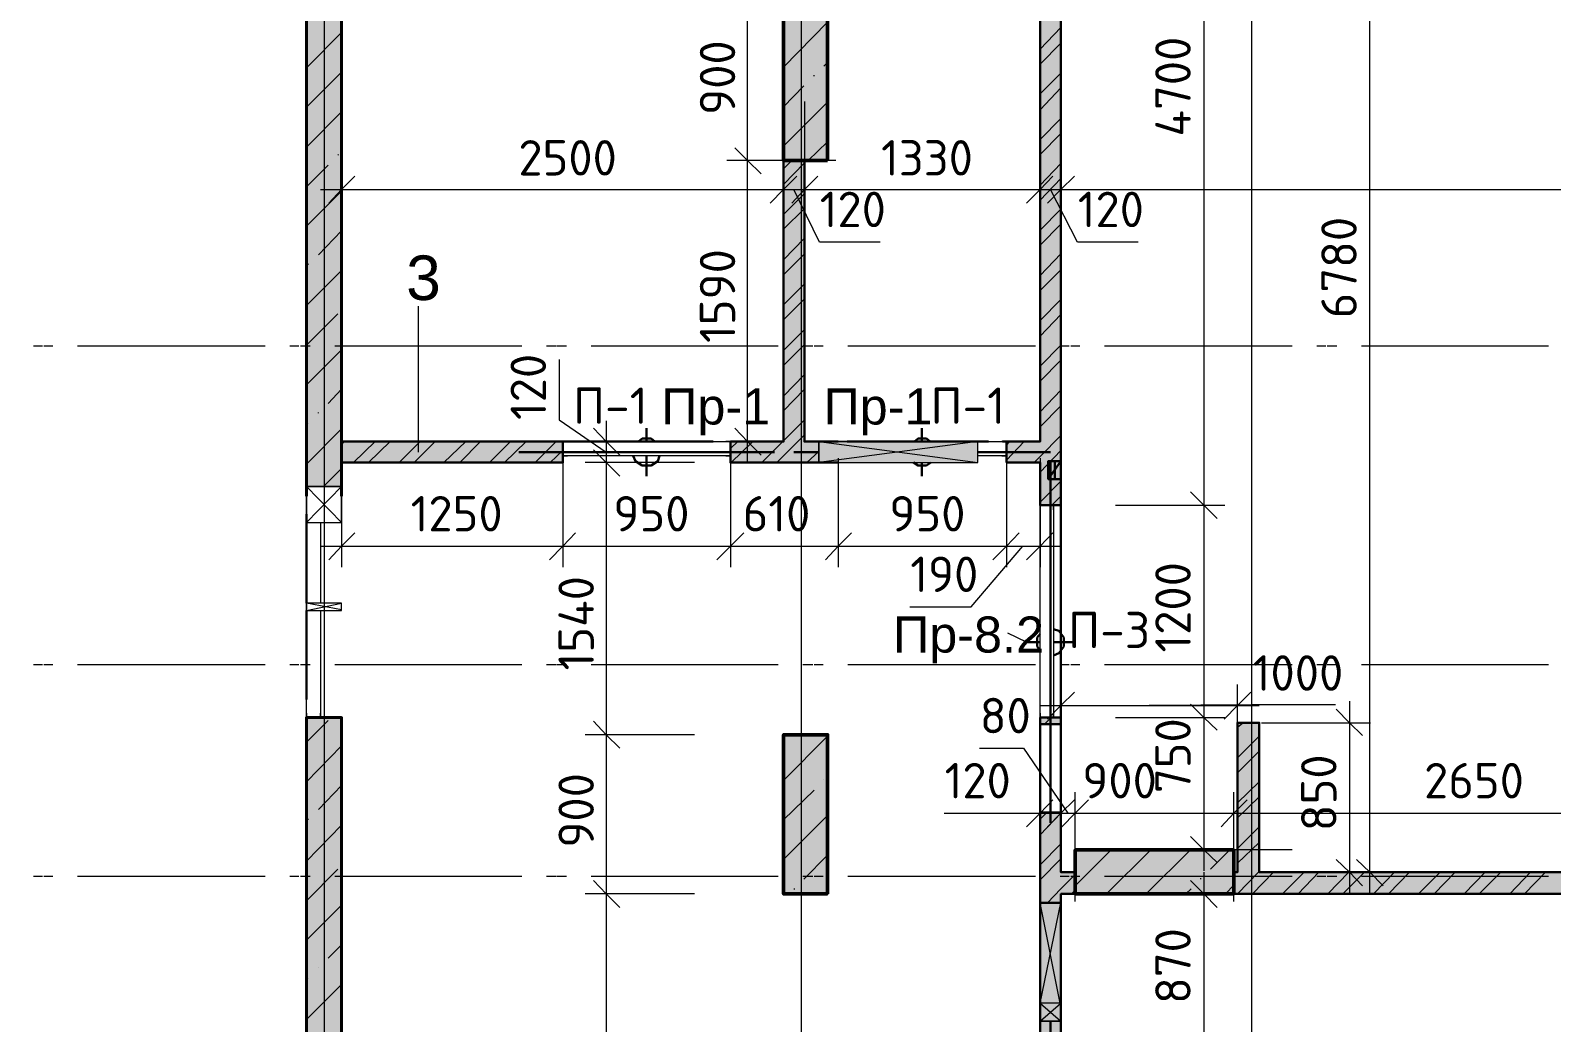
# Model space of a CAD drawing. Header units: millimetres. Extents: x -84737 to 172119, y -43083 to 59399.
# Drawn here: x -45675 to -37066, y 49051 to 54668 of the extents above; entities that cross this region are included whole.
import ezdxf

# ---------------------------------------------------------------- set-up
doc = ezdxf.new("R2010")
doc.units = ezdxf.units.MM
doc.layers.add('PDF _Геометрия', color=7, linetype='Continuous')
doc.layers.add('PDF _Текст', color=7, linetype='Continuous')
doc.layers.add('PDF _Сплошная заливка', color=7, linetype='Continuous', true_color=0xffffff)
doc.styles.add('PDF GOSTCommon', font='arial.ttf')
doc.styles.add('PDF ISOCPEUR', font='isocpeur.ttf')

msp = doc.modelspace()

# ---------------------------------------------------------------- hatches: boundary and pattern name
at = {"layer": 'PDF _Сплошная заливка', "transparency": 33554559}
h = msp.add_hatch(color=256, dxfattribs=at)
h.paths.add_polyline_path([(-39961.1, 55730.1), (-39842.6, 55730.1), (-39842.6, 56678.2), (-39961.1, 56678.2)])
h.paths.add_polyline_path([(-39961.1, 48911.4), (-39842.6, 48911.4), (-39842.6, 49059.5), (-39961.1, 49059.5)])
h.paths.add_polyline_path([(-39961.1, 47578.1), (-39842.6, 47578.1), (-39842.6, 47959.1), (-39961.1, 47959.1)])
h.paths.add_polyline_path([(-39842.6, 47379.2), (-39961.1, 47379.2), (-39961.1, 47239.5), (-39842.6, 47239.5)])
h.paths.add_polyline_path([(-39961.1, 49728.3), (-39842.6, 49728.3), (-39842.6, 50240.4), (-39961.1, 50240.4)])
h.paths.add_polyline_path([(-39961.1, 50739.9), (-39842.6, 50739.9), (-39842.6, 50778), (-39961.1, 50778)])
h.paths.add_polyline_path([(-39961.1, 51980), (-39842.6, 51980), (-39842.6, 55230.6), (-39961.1, 55230.6)])
h = msp.add_hatch(color=256, dxfattribs=at)
h.paths.add_polyline_path([(-44113.2, 52085.8), (-43914.3, 52085.8), (-43914.3, 56428.4), (-44113.2, 56428.4)])
h.paths.add_polyline_path([(-43914.3, 50778), (-44113.2, 50778), (-44113.2, 47078.7), (-43914.3, 47078.7)])
h = msp.add_hatch(color=256, dxfattribs=at)
h.paths.add_polyline_path([(-42661.5, 52221.3), (-42661.5, 52339.8), (-43914.3, 52339.8), (-43914.3, 52221.3)])
h.paths.add_polyline_path([(-40151.5, 52339.8), (-40151.5, 52221.3), (-39961.1, 52221.3), (-39961.1, 52339.8)])
h.paths.add_polyline_path([(-41213.9, 52221.3), (-41213.9, 52339.8), (-41713.4, 52339.8), (-41713.4, 52221.3)])

# ---------------------------------------------------------------- linework, layer by layer
at = {"layer": 'PDF _Геометрия', "lineweight": 9}
for points in [[(-41616, 52221.3), (-41616, 53931.2), (-41616, 54828.5), (-41616, 56800.9)], [(-39034.1, 56800.9), (-39034.1, 51980), (-39034.1, 50778), (-39034.1, 49910.3)], [(-38094.5, 49779.1), (-38094.5, 56800.9)], [(-44011.6, 54142.9), (-44011.6, 55141.7)], [(-41311.3, 54142.9), (-41311.3, 55141.7)], [(-38763.3, 54142.9), (-38763.3, 55141.7)], [(-41412.8, 54460.3), (-41163.1, 54714.3)], [(-39961.1, 54561.9), (-39842.6, 54684.6)], [(-44113.2, 54456.1), (-43914.3, 54655)], [(-39961.1, 54477.2), (-39842.6, 54595.7)], [(-44011.6, 53516.4), (-44011.6, 54515.3)], [(-41311.3, 53516.4), (-41311.3, 54515.3)], [(-38763.3, 53516.4), (-38763.3, 54515.3)], [(-44104.8, 54240.2), (-43914.3, 54430.7)], [(-41239.3, 54409.5), (-41239.3, 54413.7)], [(-41184.3, 54464.5), (-41163.1, 54485.7)], [(-39961.1, 54307.9), (-39842.6, 54426.4)], [(-41412.8, 54236), (-41298.6, 54354.5)], [(-39961.1, 54219), (-39842.6, 54341.8)], [(-43914.3, 54265.6), (-43914.3, 53766.2), (-43914.3, 53643.4)], [(-41412.8, 54265.6), (-41412.8, 53766.2), (-41412.8, 53643.4)], [(-41412.8, 54011.6), (-41163.1, 54261.4)], [(-41294.3, 54265.6), (-41294.3, 53766.2), (-41294.3, 53643.4)], [(-39961.1, 54265.6), (-39961.1, 53766.2), (-39961.1, 53643.4)], [(-39842.6, 54265.6), (-39842.6, 53766.2), (-39842.6, 53643.4)], [(-44113.2, 54007.4), (-43914.3, 54206.3)], [(-39961.1, 54049.7), (-39842.6, 54168.3)], [(-39961.1, 53965.1), (-39842.6, 54083.6)], [(-41273.2, 53931.2), (-41163.1, 54037)], [(-44113.2, 53783.1), (-43990.5, 53905.8)], [(-44011.6, 53888.9), (-44011.6, 53939.7)], [(-43935.5, 53960.9), (-43931.2, 53965.1)], [(-41116.6, 53931.2), (-41616, 53931.2), (-41734.5, 53931.2)], [(-41412.8, 53884.7), (-41366.3, 53931.2)], [(-41412.8, 53795.8), (-41294.3, 53918.5)], [(-41311.3, 53888.9), (-41311.3, 53939.7)], [(-39961.1, 53791.6), (-39842.6, 53914.3)], [(-38763.3, 53888.9), (-38763.3, 53939.7)], [(-39961.1, 53706.9), (-39842.6, 53829.6)], [(-44113.2, 53558.8), (-43914.3, 53757.7)], [(-44032.8, 53766.2), (-41412.8, 53766.2), (-41294.3, 53766.2), (-39961.1, 53766.2), (-39842.6, 53766.2), (-33633.4, 53766.2), (-33392.1, 53766.2)], [(-41412.8, 53626.5), (-41294.3, 53745)], [(-40866.8, 53469.9), (-41209.7, 53469.9), (-41353.6, 53766.2)], [(-39406.6, 53469.9), (-39749.4, 53469.9), (-39901.8, 53766.2)], [(-44011.6, 52686.9), (-44011.6, 53690)], [(-41412.8, 53541.8), (-41294.3, 53660.3)], [(-41311.3, 52686.9), (-41311.3, 53690)], [(-39961.1, 53537.6), (-39842.6, 53656.1)], [(-38763.3, 52686.9), (-38763.3, 53690)], [(-39961.1, 53452.9), (-39842.6, 53571.5)], [(-44045.5, 53397.9), (-43914.3, 53533.4)], [(-41412.8, 53368.3), (-41294.3, 53491)], [(-41412.8, 53283.6), (-41294.3, 53402.2)], [(-39961.1, 53279.4), (-39842.6, 53402.2)], [(-44113.2, 53110.1), (-43914.3, 53309)], [(-44104.8, 53342.9), (-44100.5, 53347.1)], [(-44011.6, 53262.5), (-44011.6, 53317.5)], [(-41311.3, 53262.5), (-41311.3, 53317.5)], [(-39961.1, 53194.8), (-39842.6, 53313.3)], [(-38763.3, 53262.5), (-38763.3, 53317.5)], [(-41412.8, 53114.3), (-41294.3, 53232.9)], [(-41412.8, 53029.7), (-41294.3, 53148.2)], [(-39961.1, 53025.5), (-39842.6, 53144)], [(-44113.2, 52885.8), (-43935.5, 53063.6)], [(-44011.6, 52064.7), (-44011.6, 53063.6)], [(-43478.3, 52280.5), (-43478.3, 53105.9)], [(-41311.3, 52064.7), (-41311.3, 53063.6)], [(-39961.1, 52936.6), (-39842.6, 53059.3)], [(-38763.3, 52064.7), (-38763.3, 53063.6)], [(-41412.8, 52856.2), (-41294.3, 52974.7)], [(-45658.1, 52881.6), (-45607.3, 52881.6)], [(-45598.9, 52881.6), (-45548.1, 52881.6)], [(-45408.4, 52881.6), (-44405.3, 52881.6)], [(-45344.9, 52881.6), (-44346, 52881.6)], [(-44206.3, 52881.6), (-44155.5, 52881.6)], [(-44147.1, 52881.6), (-44092.1, 52881.6)], [(-44113.2, 52661.5), (-43914.3, 52860.4)], [(-43952.4, 52881.6), (-42953.5, 52881.6)], [(-43893.1, 52881.6), (-42894.2, 52881.6)], [(-42754.6, 52881.6), (-42699.5, 52881.6)], [(-42695.3, 52881.6), (-42640.3, 52881.6)], [(-42500.6, 52881.6), (-41501.7, 52881.6)], [(-42441.4, 52881.6), (-41442.5, 52881.6)], [(-41412.8, 52771.5), (-41294.3, 52890)], [(-41302.8, 52881.6), (-41247.8, 52881.6)], [(-41239.3, 52881.6), (-41188.5, 52881.6)], [(-41048.8, 52881.6), (-40050, 52881.6)], [(-40989.6, 52881.6), (-39986.5, 52881.6)], [(-39961.1, 52767.3), (-39842.6, 52885.8)], [(-39846.8, 52881.6), (-39796, 52881.6)], [(-39787.5, 52881.6), (-39736.7, 52881.6)], [(-39597.1, 52881.6), (-38594, 52881.6)], [(-39533.6, 52881.6), (-38534.7, 52881.6)], [(-38395, 52881.6), (-38344.2, 52881.6)], [(-38335.8, 52881.6), (-38280.7, 52881.6)], [(-38141.1, 52881.6), (-37142.2, 52881.6)], [(-38081.8, 52881.6), (-37082.9, 52881.6)], [(-42682.6, 52805.4), (-42682.6, 52462.5), (-42416, 52280.5)], [(-39961.1, 52682.6), (-39842.6, 52801.1)], [(-41412.8, 52598), (-41294.3, 52720.7)], [(-43990.5, 52555.6), (-43914.3, 52636.1)], [(-41412.8, 52513.3), (-41294.3, 52636.1)], [(-39961.1, 52509.1), (-39842.6, 52631.8)], [(-39961.1, 52424.4), (-39842.6, 52542.9)], [(-44113.2, 52437.1), (-44104.8, 52445.6)], [(-44045.5, 52500.6), (-44045.5, 52504.9)], [(-44011.6, 52437.1), (-44011.6, 52487.9)], [(-42416, 52458.3), (-42416, 52221.3), (-42416, 50680.6), (-42416, 49779.1), (-42416, 47239.5), (-42416, 46520), (-42416, 45419.5), (-42416, 44581.5), (-42416, 44479.9), (-42416, 44340.2)], [(-41412.8, 52344), (-41294.3, 52462.5)], [(-41311.3, 52437.1), (-41311.3, 52487.9)], [(-38763.3, 52437.1), (-38763.3, 52487.9)], [(-44113.2, 52212.8), (-43914.3, 52411.7)], [(-41450.9, 52221.3), (-41332.4, 52339.8), (-41294.3, 52377.9)], [(-39994.9, 52221.3), (-39961.1, 52255.1), (-39842.6, 52373.6)], [(-43914.3, 52322.9), (-43897.4, 52339.8)], [(-43846.6, 52221.3), (-43723.8, 52339.8)], [(-43761.9, 52221.3), (-43639.2, 52339.8)], [(-43588.4, 52221.3), (-43469.9, 52339.8)], [(-43503.7, 52221.3), (-43385.2, 52339.8)], [(-43334.4, 52221.3), (-43211.7, 52339.8)], [(-43245.5, 52221.3), (-43127, 52339.8)], [(-43076.2, 52221.3), (-42957.7, 52339.8)], [(-42991.6, 52221.3), (-42868.8, 52339.8)], [(-42818.1, 52221.3), (-42699.5, 52339.8)], [(-42733.4, 52221.3), (-42661.5, 52289)], [(-41916.5, 52339.8), (-42416, 52339.8), (-42534.5, 52339.8)], [(-42115.5, 52339.8), (-41616, 52339.8), (-41493.3, 52339.8)], [(-41713.4, 52301.7), (-41671, 52339.8)], [(-41709.1, 52221.3), (-41586.4, 52339.8)], [(-41535.6, 52221.3), (-41417.1, 52339.8)], [(-41281.6, 52221.3), (-41213.9, 52284.8)], [(-40151.5, 52318.6), (-40134.6, 52339.8)], [(-40151.5, 52234), (-40050, 52339.8)], [(-39961.1, 52166.2), (-39842.6, 52289)], [(-44015.9, 52085.8), (-43914.3, 52187.4)], [(-44011.6, 51235.1), (-44011.6, 52234)], [(-43914.3, 52246.7), (-43914.3, 51747.2), (-43914.3, 51628.7)], [(-42661.5, 52246.7), (-42661.5, 51747.2), (-42661.5, 51628.7)], [(-41916.5, 52221.3), (-42416, 52221.3), (-42534.5, 52221.3)], [(-41713.4, 52246.7), (-41713.4, 51747.2), (-41713.4, 51628.7)], [(-41311.3, 51235.1), (-41311.3, 52234)], [(-41103.9, 52246.7), (-41103.9, 51747.2), (-41103.9, 51628.7)], [(-40151.5, 52246.7), (-40151.5, 51747.2), (-40151.5, 51628.7)], [(-39961.1, 52246.7), (-39961.1, 51747.2), (-39961.1, 51628.7)], [(-39842.6, 52128.2), (-39842.6, 52229.7), (-39842.6, 52128.2)], [(-38763.3, 51235.1), (-38763.3, 52234)], [(-39961.1, 51996.9), (-39842.6, 52115.5)], [(-39893.4, 51980), (-39842.6, 52030.8)], [(-39533.6, 51980), (-39034.1, 51980), (-38915.6, 51980)], [(-44011.6, 51810.7), (-44011.6, 51861.5)], [(-41311.3, 51810.7), (-41311.3, 51861.5)], [(-38763.3, 51810.7), (-38763.3, 51861.5)], [(-44032.8, 51747.2), (-42661.5, 51747.2), (-41713.4, 51747.2), (-41103.9, 51747.2), (-40151.5, 51747.2), (-39842.6, 51747.2)], [(-40697.5, 51404.4), (-40350.5, 51404.4), (-40058.4, 51747.2)], [(-44011.6, 50608.7), (-44011.6, 51611.8)], [(-41311.3, 50608.7), (-41311.3, 51611.8)], [(-38763.3, 50608.7), (-38763.3, 51611.8)], [(-44113.2, 51383.2), (-43914.3, 51425.5)], [(-43914.3, 51387.5), (-44113.2, 51425.5)], [(-39842.6, 51345.1), (-39842.6, 50845.7), (-39842.6, 50727.2)], [(-40037.3, 51205.5), (-40143.1, 51256.2)], [(-45658.1, 51078.5), (-45607.3, 51078.5)], [(-45598.9, 51078.5), (-45548.1, 51078.5)], [(-45408.4, 51078.5), (-44405.3, 51078.5)], [(-45344.9, 51078.5), (-44346, 51078.5)], [(-44206.3, 51078.5), (-44155.5, 51078.5)], [(-44147.1, 51078.5), (-44092.1, 51078.5)], [(-43952.4, 51078.5), (-42953.5, 51078.5)], [(-43893.1, 51078.5), (-42894.2, 51078.5)], [(-42754.6, 51078.5), (-42699.5, 51078.5)], [(-42695.3, 51078.5), (-42640.3, 51078.5)], [(-42500.6, 51078.5), (-41501.7, 51078.5)], [(-42441.4, 51078.5), (-41442.5, 51078.5)], [(-41302.8, 51078.5), (-41247.8, 51078.5)], [(-41239.3, 51078.5), (-41188.5, 51078.5)], [(-41048.8, 51078.5), (-40050, 51078.5)], [(-40989.6, 51078.5), (-39986.5, 51078.5)], [(-39846.8, 51078.5), (-39796, 51078.5)], [(-39787.5, 51078.5), (-39736.7, 51078.5)], [(-39597.1, 51078.5), (-38594, 51078.5)], [(-39533.6, 51078.5), (-38534.7, 51078.5)], [(-38395, 51078.5), (-38344.2, 51078.5)], [(-38335.8, 51078.5), (-38280.7, 51078.5)], [(-38141.1, 51078.5), (-37142.2, 51078.5)], [(-38081.8, 51078.5), (-37082.9, 51078.5)], [(-44011.6, 50981.1), (-44011.6, 51036.2)], [(-41311.3, 50981.1), (-41311.3, 51036.2)], [(-38763.3, 50981.1), (-38763.3, 51036.2)], [(-38843.7, 50346.2), (-38843.7, 50845.7), (-38843.7, 50964.2)], [(-39961.1, 50845.7), (-38720.9, 50845.7)], [(-38289.2, 50849.9), (-38759, 50849.9), (-39343.1, 50845.7)], [(-38208.8, 50871.1), (-38208.8, 49779.1)], [(-44113.2, 50638.3), (-43990.5, 50761)], [(-44011.6, 49783.3), (-44011.6, 50782.2)], [(-41311.3, 49783.3), (-41311.3, 50782.2)], [(-39961.1, 50735.6), (-39961.1, 50236.2), (-39961.1, 50117.7)], [(-39935.7, 50739.9), (-39897.6, 50778)], [(-39851, 50739.9), (-39842.6, 50748.3)], [(-39842.6, 50236.2), (-39842.6, 50735.6)], [(-39533.6, 50778), (-39034.1, 50778), (-38915.6, 50778)], [(-38843.7, 50722.9), (-38814, 50748.3)], [(-38763.3, 49783.3), (-38763.3, 50782.2)], [(-38708.2, 50748.3), (-38208.8, 50748.3), (-38090.3, 50748.3)], [(-41916.5, 50680.6), (-42416, 50680.6), (-42534.5, 50680.6)], [(-41412.8, 50422.4), (-41163.1, 50672.1)], [(-41408.6, 50651), (-41408.6, 50651)], [(-38843.7, 50549.4), (-38720.9, 50672.1)], [(-44113.2, 50414), (-43914.3, 50617.1)], [(-40303.9, 50604.4), (-40054.2, 50604.4), (-39804.5, 50236.2)], [(-38843.7, 50464.8), (-38720.9, 50587.5)], [(-44045.5, 50257.4), (-43914.3, 50392.8)], [(-44011.6, 50358.9), (-44011.6, 50409.7)], [(-41412.8, 50198.1), (-41239.3, 50367.4)], [(-41311.3, 50358.9), (-41311.3, 50409.7)], [(-41184.3, 50426.7), (-41184.3, 50426.7)], [(-38843.7, 50295.5), (-38720.9, 50414)], [(-38763.3, 50358.9), (-38763.3, 50409.7)], [(-39961.1, 50113.5), (-39842.6, 50236.2), (-39762.1, 50236.2), (-38864.8, 50236.2), (-38864.8, 50354.7)], [(-39762.1, 49736.8), (-39762.1, 50236.2), (-39762.1, 50354.7)], [(-38843.7, 50210.8), (-38720.9, 50329.3)], [(-44104.8, 50202.3), (-44100.5, 50202.3)], [(-41412.8, 49973.8), (-41163.1, 50223.5)], [(-40502.8, 50236.2), (-40155.8, 50236.2), (-39901.8, 50236.2)], [(-40083.8, 50236.2), (-39842.6, 50236.2), (-39842.6, 50117.7)], [(-39961.1, 50202.3), (-39923, 50240.4)], [(-38864.8, 49736.8), (-38864.8, 50236.2), (-36211, 50236.2), (-35313.7, 50236.2), (-33912.7, 50236.2), (-33663, 50236.2), (-33633.4, 50236.2), (-33392.1, 50236.2)], [(-44113.2, 49965.3), (-43914.3, 50168.5)], [(-44011.6, 49156.9), (-44011.6, 50155.8)], [(-41311.3, 49156.9), (-41311.3, 50155.8)], [(-38843.7, 50037.3), (-38720.9, 50160)], [(-38763.3, 49156.9), (-38763.3, 50155.8)], [(-39961.1, 49944.1), (-39842.6, 50062.7)], [(-39762.1, 49825.6), (-39559, 50028.8)], [(-39584.4, 49779.1), (-39334.7, 50028.8)], [(-39360, 49779.1), (-39110.3, 50028.8)], [(-38534.7, 50028.8), (-39034.1, 50028.8), (-39152.7, 50028.8)], [(-38996, 49918.8), (-38886, 50028.8)], [(-38843.7, 49952.6), (-38720.9, 50071.1)], [(-41298.6, 49863.7), (-41163.1, 49999.2)], [(-39961.1, 49859.5), (-39842.6, 49978)], [(-45658.1, 49880.7), (-45607.3, 49880.7)], [(-45598.9, 49880.7), (-45548.1, 49880.7)], [(-45408.4, 49880.7), (-44405.3, 49880.7)], [(-45344.9, 49880.7), (-44346, 49880.7)], [(-44206.3, 49880.7), (-44155.5, 49880.7)], [(-44147.1, 49880.7), (-44092.1, 49880.7)], [(-44113.2, 49741), (-43935.5, 49918.8)], [(-43952.4, 49880.7), (-42953.5, 49880.7)], [(-43893.1, 49880.7), (-42894.2, 49880.7)], [(-42754.6, 49880.7), (-42699.5, 49880.7)], [(-42695.3, 49880.7), (-42640.3, 49880.7)], [(-42500.6, 49880.7), (-41501.7, 49880.7)], [(-42441.4, 49880.7), (-41442.5, 49880.7)], [(-41302.8, 49880.7), (-41247.8, 49880.7)], [(-41239.3, 49880.7), (-41188.5, 49880.7)], [(-41048.8, 49880.7), (-40050, 49880.7)], [(-40989.6, 49880.7), (-39986.5, 49880.7)], [(-39918.7, 49728.3), (-39842.6, 49808.7), (-39762.1, 49889.1)], [(-39846.8, 49880.7), (-39796, 49880.7)], [(-39787.5, 49880.7), (-39736.7, 49880.7)], [(-39597.1, 49880.7), (-38594, 49880.7)], [(-39533.6, 49880.7), (-38534.7, 49880.7)], [(-39051.1, 49863.7), (-39051.1, 49868)], [(-39034.1, 49901.8), (-39034.1, 48911.4), (-39034.1, 47959.1), (-39034.1, 47121)], [(-38843.7, 49779.1), (-38725.2, 49901.8), (-38720.9, 49901.8)], [(-38759, 49779.1), (-38640.5, 49901.8)], [(-38594, 49901.8), (-38094.5, 49901.8), (-37976, 49901.8)], [(-38589.7, 49779.1), (-38467, 49901.8)], [(-38500.8, 49779.1), (-38382.3, 49901.8)], [(-38395, 49880.7), (-38344.2, 49880.7)], [(-38335.8, 49880.7), (-38280.7, 49880.7)], [(-38331.5, 49779.1), (-38213, 49901.8)], [(-37709.3, 49901.8), (-38208.8, 49901.8), (-38331.5, 49901.8)], [(-38246.9, 49779.1), (-38124.1, 49901.8)], [(-38141.1, 49880.7), (-37142.2, 49880.7)], [(-38081.8, 49880.7), (-37082.9, 49880.7)], [(-38073.3, 49779.1), (-37954.8, 49901.8)], [(-37988.7, 49779.1), (-37870.2, 49901.8)], [(-37819.4, 49779.1), (-37696.6, 49901.8)], [(-37730.5, 49779.1), (-37612, 49901.8)], [(-37561.2, 49779.1), (-37442.7, 49901.8)], [(-37476.6, 49779.1), (-37353.8, 49901.8)], [(-37303, 49779.1), (-37184.5, 49901.8)], [(-37218.4, 49779.1), (-37099.9, 49901.8)], [(-41916.5, 49779.1), (-42416, 49779.1), (-42534.5, 49779.1)], [(-41353.6, 49808.7), (-41349.4, 49808.7)], [(-39783.3, 49779.1), (-39762.1, 49800.2)], [(-38534.7, 49779.1), (-39034.1, 49779.1), (-39152.7, 49779.1)], [(-39135.7, 49779.1), (-39106.1, 49808.7)], [(-38911.4, 49779.1), (-38864.8, 49829.9)], [(-44113.2, 49516.7), (-43914.3, 49715.6)], [(-39961.1, 49161.1), (-39842.6, 49728.3), (-39961.1, 49728.3), (-39961.1, 49148.4)], [(-39846.8, 49161.1), (-39961.1, 49728.3), (-39842.6, 49728.3), (-39842.6, 49148.4)], [(-44011.6, 49529.4), (-44011.6, 49584.4)], [(-41311.3, 49529.4), (-41311.3, 49584.4)], [(-38763.3, 49529.4), (-38763.3, 49584.4)], [(-43990.5, 49415.1), (-43914.3, 49491.3)], [(-44045.5, 49360.1), (-44045.5, 49360.1)], [(-44011.6, 48331.5), (-44011.6, 49330.4)], [(-41311.3, 48331.5), (-41311.3, 49330.4)], [(-38763.3, 48331.5), (-38763.3, 49330.4)], [(-44113.2, 49292.3), (-44104.8, 49300.8)], [(-44113.2, 49068), (-43914.3, 49266.9)]]:
    msp.add_lwpolyline(points, dxfattribs=at)
at = {"layer": 'PDF _Геометрия', "lineweight": 40}
for points in [[(-46610.4, 56678.2), (-44113.2, 56678.2), (-44113.2, 52030.8)], [(-43914.3, 52030.8), (-43914.3, 56428.4)]]:
    msp.add_lwpolyline(points, dxfattribs=at)
at = {"layer": 'PDF _Геометрия', "lineweight": 30}
for points in [[(-44113.2, 52030.8), (-44113.2, 56678.2)], [(-33633.4, 52881.6), (-33633.4, 56678.2), (-38856.4, 56678.2), (-39669, 56678.2), (-39842.6, 56678.2), (-39842.6, 49901.8), (-39762.1, 49901.8), (-39762.1, 49918.8), (-39762.1, 50028.8), (-39245.8, 50028.8), (-38864.8, 50028.8), (-38864.8, 49901.8)], [(-41103.9, 52339.8), (-41294.3, 52339.8), (-41294.3, 53931.2), (-41412.8, 53931.2), (-41412.8, 52339.8), (-41713.4, 52339.8), (-41713.4, 52221.3), (-41103.9, 52221.3), (-41713.4, 52221.3)], [(-42140.8, 52339.8), (-42162, 52356.7), (-42212.8, 52356.7), (-42234, 52339.8)], [(-42187.4, 52416), (-42187.4, 52339.8)], [(-40583.3, 52339.8), (-40604.4, 52356.7), (-40651, 52356.7), (-40672.1, 52339.8)], [(-40629.8, 52416), (-40629.8, 52339.8)], [(-42661.5, 52259.4), (-42661.5, 52221.3), (-43914.3, 52221.3), (-43914.3, 52030.8)], [(-42911.2, 52280.5), (-41463.6, 52280.5)], [(-41810.7, 52339.8), (-42661.5, 52339.8)], [(-42263.6, 52259.4), (-42250.9, 52229.7), (-42212.8, 52204.3), (-42162, 52204.3), (-42123.9, 52229.7), (-42115.5, 52259.4)], [(-42187.4, 52259.4), (-42187.4, 52145.1)], [(-41353.6, 52280.5), (-41213.9, 52280.5)], [(-40253.1, 52339.8), (-41053.1, 52339.8)], [(-40312.4, 52280.5), (-39901.8, 52280.5)], [(-40151.5, 52339.8), (-40172.7, 52339.8)], [(-40676.4, 52221.3), (-40651, 52204.3), (-40604.4, 52204.3), (-40579, 52221.3)], [(-40629.8, 52221.3), (-40629.8, 52145.1)], [(-39961.1, 51980), (-39961.1, 52221.3), (-40151.5, 52221.3)], [(-39842.6, 52229.7), (-39914.5, 52128.2)], [(-39901.8, 50181.2), (-39901.8, 52229.7)], [(-39876.4, 52229.7), (-39876.4, 52128.2)], [(-44113.2, 51425.5), (-44113.2, 51929.2)], [(-44113.2, 50879.5), (-44113.2, 51383.2)], [(-39961.1, 51252), (-39978, 51230.8), (-39978, 51180.1), (-39961.1, 51158.9)], [(-39884.9, 51129.3), (-39855.3, 51142), (-39825.6, 51180.1), (-39825.6, 51230.8), (-39855.3, 51268.9), (-39884.9, 51277.4)], [(-40037.3, 51205.5), (-39961.1, 51205.5)], [(-39884.9, 51205.5), (-39766.4, 51205.5)], [(-44032.8, 50778), (-43914.3, 50778), (-43914.3, 47078.7), (-45162.9, 47078.7), (-45162.9, 47201.4)], [(-44142.9, 47281.9), (-44113.2, 47281.9), (-44113.2, 50778)], [(-39961.1, 48911.4), (-39961.1, 50778)], [(-38720.9, 49901.8), (-38720.9, 50748.3), (-38843.7, 50748.3), (-38843.7, 49901.8), (-38864.8, 49901.8), (-38864.8, 49779.1), (-36211, 49779.1), (-36211, 49901.8), (-38720.9, 49901.8), (-36211, 49901.8)], [(-36211, 47239.5), (-36211, 49779.1), (-39842.6, 49779.1)], [(-39961.1, 49728.3), (-39961.1, 49148.4), (-39961.1, 49029.9), (-39961.1, 48911.4), (-39842.6, 48911.4), (-39842.6, 49029.9), (-39842.6, 49148.4), (-39842.6, 49728.3), (-39842.6, 49148.4)], [(-39901.8, 47709.4), (-39901.8, 49059.5)]]:
    msp.add_lwpolyline(points, dxfattribs=at)
for points in [[(-40151.5, 52221.3), (-39961.1, 52221.3), (-39961.1, 51980), (-39842.6, 51980), (-39842.6, 56678.2), (-39961.1, 56678.2), (-39961.1, 52339.8), (-40151.5, 52339.8)], [(-43914.3, 52221.3), (-42661.5, 52221.3), (-42661.5, 52339.8), (-43914.3, 52339.8)], [(-39842.6, 52128.2), (-39914.5, 52128.2), (-39914.5, 52229.7), (-39842.6, 52229.7)], [(-39842.6, 50739.9), (-39842.6, 50761), (-39842.6, 50778), (-39961.1, 50778), (-39961.1, 50761), (-39961.1, 50739.9), (-39901.8, 50739.9)], [(-39961.1, 50739.9), (-39842.6, 50739.9), (-39842.6, 50240.4), (-39961.1, 50240.4)], [(-41163.1, 50680.6), (-41163.1, 49779.1), (-41412.8, 49779.1), (-41412.8, 50680.6)], [(-39842.6, 49728.3), (-39842.6, 49779.1), (-39762.1, 49779.1), (-39762.1, 49901.8), (-39842.6, 49901.8), (-39842.6, 50240.4), (-39901.8, 50240.4), (-39961.1, 50240.4), (-39961.1, 49728.3), (-39901.8, 49728.3)]]:
    msp.add_lwpolyline(points, close=True, dxfattribs=at)
at = {"layer": 'PDF _Геометрия', "lineweight": 50}
for points in [[(-41163.1, 53931.2), (-41163.1, 54828.5), (-41412.8, 54828.5), (-41412.8, 53931.2)], [(-41163.1, 49779.1), (-41163.1, 50680.6), (-41412.8, 50680.6), (-41412.8, 49779.1)], [(-39762.1, 49779.1), (-38864.8, 49779.1), (-38864.8, 50028.8), (-39762.1, 50028.8)]]:
    msp.add_lwpolyline(points, close=True, dxfattribs=at)
at = {"layer": 'PDF _Геометрия', "lineweight": 20}
for points in [[(-41688, 54003.2), (-41616, 53931.2), (-41539.8, 53855)], [(-43838.1, 53842.3), (-43914.3, 53766.2), (-43986.2, 53690)], [(-41336.7, 53842.3), (-41412.8, 53766.2), (-41489, 53690)], [(-41218.1, 53842.3), (-41294.3, 53766.2), (-41366.3, 53690)], [(-39889.1, 53842.3), (-39961.1, 53766.2), (-40037.3, 53690)], [(-39766.4, 53842.3), (-39842.6, 53766.2), (-39918.7, 53690)], [(-42339.8, 52263.6), (-42416, 52339.8), (-42487.9, 52416)], [(-41688, 52416), (-41616, 52339.8), (-41539.8, 52263.6)], [(-42339.8, 52145.1), (-42416, 52221.3), (-42487.9, 52293.2)], [(-38958, 51903.8), (-39034.1, 51980), (-39110.3, 52056.2)], [(-43838.1, 51823.4), (-43914.3, 51747.2), (-43986.2, 51671)], [(-42589.5, 51823.4), (-42661.5, 51747.2), (-42737.6, 51671)], [(-41637.2, 51823.4), (-41713.4, 51747.2), (-41789.5, 51671)], [(-41027.7, 51823.4), (-41103.9, 51747.2), (-41175.8, 51671)], [(-40079.6, 51823.4), (-40151.5, 51747.2), (-40227.7, 51671)], [(-39889.1, 51823.4), (-39961.1, 51747.2), (-40037.3, 51671)], [(-39766.4, 50921.9), (-39842.6, 50845.7), (-39918.7, 50769.5)], [(-38767.5, 50921.9), (-38843.7, 50845.7), (-38919.9, 50769.5)], [(-38958, 50706), (-39034.1, 50778), (-39110.3, 50854.2)], [(-38136.8, 50676.4), (-38208.8, 50748.3), (-38285, 50824.5)], [(-42339.8, 50604.4), (-42416, 50680.6), (-42487.9, 50756.8)], [(-39889.1, 50312.4), (-39961.1, 50236.2), (-40037.3, 50160)], [(-39766.4, 50312.4), (-39842.6, 50236.2), (-39918.7, 50160)], [(-39686, 50312.4), (-39762.1, 50236.2), (-39838.3, 50160)], [(-38788.7, 50312.4), (-38864.8, 50236.2), (-38936.8, 50160)], [(-38958, 49956.8), (-39034.1, 50028.8), (-39110.3, 50105)], [(-38136.8, 49825.6), (-38208.8, 49901.8), (-38285, 49973.8)], [(-38170.7, 49973.8), (-38094.5, 49901.8), (-38018.3, 49825.6)], [(-42339.8, 49702.9), (-42416, 49779.1), (-42487.9, 49855.3)], [(-38958, 49702.9), (-39034.1, 49779.1), (-39110.3, 49855.3)]]:
    msp.add_lwpolyline(points, dxfattribs=at)
at = {"layer": 'PDF _Геометрия', "lineweight": 18}
for points in [[(-42636.1, 52339.8), (-42661.5, 52339.8), (-41713.4, 52339.8), (-41713.4, 52259.4)], [(-42661.5, 52339.8), (-42661.5, 52259.4)], [(-41738.8, 52259.4), (-41713.4, 52259.4), (-42661.5, 52259.4), (-42636.1, 52259.4)], [(-41713.4, 52339.8), (-41738.8, 52339.8)], [(-41078.5, 52339.8), (-41103.9, 52339.8), (-40151.5, 52339.8), (-40151.5, 52259.4)], [(-40176.9, 52259.4), (-40151.5, 52259.4), (-40312.4, 52259.4)], [(-40151.5, 52339.8), (-40176.9, 52339.8)], [(-44113.2, 50803.4), (-44113.2, 50778), (-44113.2, 52030.8), (-44113.2, 52005.4)], [(-39961.1, 51980), (-39961.1, 51954.6)], [(-39961.1, 50803.4), (-39961.1, 50778), (-39961.1, 51980), (-39884.9, 51980)], [(-39884.9, 51954.6), (-39884.9, 51980), (-39884.9, 50778), (-39884.9, 50803.4)], [(-44032.8, 51882.7), (-44032.8, 51425.5)], [(-44032.8, 51383.2), (-44032.8, 50778), (-44032.8, 50803.4)], [(-44113.2, 50778), (-44032.8, 50778)], [(-39961.1, 50778), (-39884.9, 50778)]]:
    msp.add_lwpolyline(points, dxfattribs=at)
at = {"layer": 'PDF _Геометрия', "lineweight": 9}
for points in [[(-41213.9, 52221.3), (-41213.9, 52339.8), (-40312.4, 52221.3), (-40312.4, 52339.8)], [(-40312.4, 52339.8), (-41213.9, 52339.8), (-41213.9, 52221.3), (-40312.4, 52221.3)], [(-44113.2, 52085.8), (-43914.3, 52085.8), (-44113.2, 51882.7), (-43914.3, 51882.7)], [(-43914.3, 51882.7), (-43914.3, 52085.8), (-44113.2, 52085.8), (-44113.2, 51882.7)], [(-39842.6, 49059.5), (-39961.1, 49059.5), (-39842.6, 49161.1), (-39961.1, 49161.1)], [(-39961.1, 49161.1), (-39961.1, 49059.5), (-39842.6, 49059.5), (-39842.6, 49161.1)]]:
    msp.add_lwpolyline(points, close=True, dxfattribs=at)
at = {"layer": 'PDF _Геометрия', "lineweight": 18}
msp.add_lwpolyline([(-44113.2, 51383.2), (-43914.3, 51383.2), (-43914.3, 51425.5), (-44113.2, 51425.5), (-44113.2, 51383.2), (-43914.3, 51383.2), (-43914.3, 51425.5), (-44113.2, 51425.5)], close=True, dxfattribs=at)
at = {"layer": 'PDF _Геометрия', "lineweight": 40}
msp.add_lwpolyline([(-44113.2, 47078.7), (-43914.3, 47078.7), (-43914.3, 50778), (-44113.2, 50778), (-44113.2, 47281.9), (-45162.9, 47281.9), (-45162.9, 47078.7)], close=True, dxfattribs=at)
at = {"layer": 'PDF _Сплошная заливка', "lineweight": 5, "transparency": 33554559}
for points in [[(-41412.8, 54828.5), (-41412.8, 53931.2), (-41163.1, 54828.5), (-41163.1, 53931.2)], [(-41412.8, 53931.2), (-41412.8, 52339.8), (-41294.3, 53931.2), (-41294.3, 52339.8)], [(-38843.7, 50748.3), (-38843.7, 49901.8), (-38720.9, 50748.3), (-38720.9, 49901.8)], [(-41412.8, 50680.6), (-41412.8, 49779.1), (-41163.1, 50680.6), (-41163.1, 49779.1)], [(-39762.1, 50028.8), (-39762.1, 49779.1), (-38864.8, 50028.8), (-38864.8, 49779.1)], [(-39842.6, 49901.8), (-39842.6, 49779.1), (-39762.1, 49901.8), (-39762.1, 49779.1)], [(-38864.8, 49901.8), (-38864.8, 49779.1), (-36211, 49901.8), (-36211, 49779.1)]]:
    msp.add_solid(points, dxfattribs=at)
at = {"layer": 'PDF _Сплошная заливка', "color": 8, "lineweight": 5, "true_color": 0x808080, "transparency": 33554559}
for points in [[(-41213.9, 52339.8), (-41213.9, 52221.3), (-40312.4, 52339.8), (-40312.4, 52221.3)], [(-39961.1, 49728.3), (-39961.1, 49161.1), (-39842.6, 49728.3), (-39842.6, 49161.1)], [(-39961.1, 49161.1), (-39961.1, 49059.5), (-39842.6, 49161.1), (-39842.6, 49059.5)]]:
    msp.add_solid(points, dxfattribs=at)

# ---------------------------------------------------------------- texts
at = {"layer": 'PDF _Текст', "char_height": 200.5, "attachment_point": 4, "rotation": 90, "style": 'PDF ISOCPEUR'}
for s, insert in [('900', (-41786.4, 54189.2)), ('4700', (-39208.7, 54066.4)), ('6780', (-38269, 53037.9)), ('1590', (-41786.4, 52898.2)), ('120', (-42857.3, 52462.2)), ('1200', (-39208.7, 51145.9)), ('1540', (-42586.4, 51044.3)), ('750', (-39208.7, 50350.1)), ('850', (-38383.3, 50134.2)), ('900', (-42586.4, 50041.1)), ('870', (-39208.7, 49156.5))]:
    msp.add_mtext(s, dxfattribs=dict(at, insert=insert))
at = {"layer": 'PDF _Текст', "attachment_point": 4}
for s, insert, char_height, style in [('2500', (-42913.7, 53946.5), 200.5, 'PDF ISOCPEUR'), ('1330', (-40860.8, 53946.5), 200.5, 'PDF ISOCPEUR'), ('120', (-41207.9, 53654.4), 200.5, 'PDF ISOCPEUR'), ('120', (-39747.6, 53654.4), 200.5, 'PDF ISOCPEUR'), ('3', (-43548.6, 53265.7), 252.4, 'PDF GOSTCommon'), ('П-1', (-42604.7, 52543.5), 205.1, 'PDF ISOCPEUR'), ('Пр-1', (-42105.2, 52508.1), 204.09, 'PDF GOSTCommon'), ('Пр-1', (-41186.8, 52508.1), 204.09, 'PDF GOSTCommon'), ('П-1', (-40581.5, 52543.5), 205.1, 'PDF ISOCPEUR'), ('1250', (-43523.2, 51931.7), 200.5, 'PDF ISOCPEUR'), ('950', (-42376.2, 51931.7), 200.5, 'PDF ISOCPEUR'), ('610', (-41643.9, 51931.7), 200.5, 'PDF ISOCPEUR'), ('950', (-40814.3, 51931.7), 200.5, 'PDF ISOCPEUR'), ('190', (-40695.8, 51588.9), 200.5, 'PDF ISOCPEUR'), ('Пр-8.2', (-40793.1, 51217.1), 204.09, 'PDF GOSTCommon'), ('П-3', (-39802.7, 51273.7), 205.1, 'PDF ISOCPEUR'), ('1000', (-38757.2, 51030.1), 200.5, 'PDF ISOCPEUR'), ('80', (-40302.1, 50788.9), 200.5, 'PDF ISOCPEUR'), ('120', (-40501.1, 50420.6), 200.5, 'PDF ISOCPEUR'), ('900', (-39722.2, 50420.6), 200.5, 'PDF ISOCPEUR'), ('2650', (-37787.9, 50420.6), 200.5, 'PDF ISOCPEUR')]:
    msp.add_mtext(s, dxfattribs=dict(at, insert=insert, char_height=char_height, style=style))

doc.saveas('drawing.dxf')
